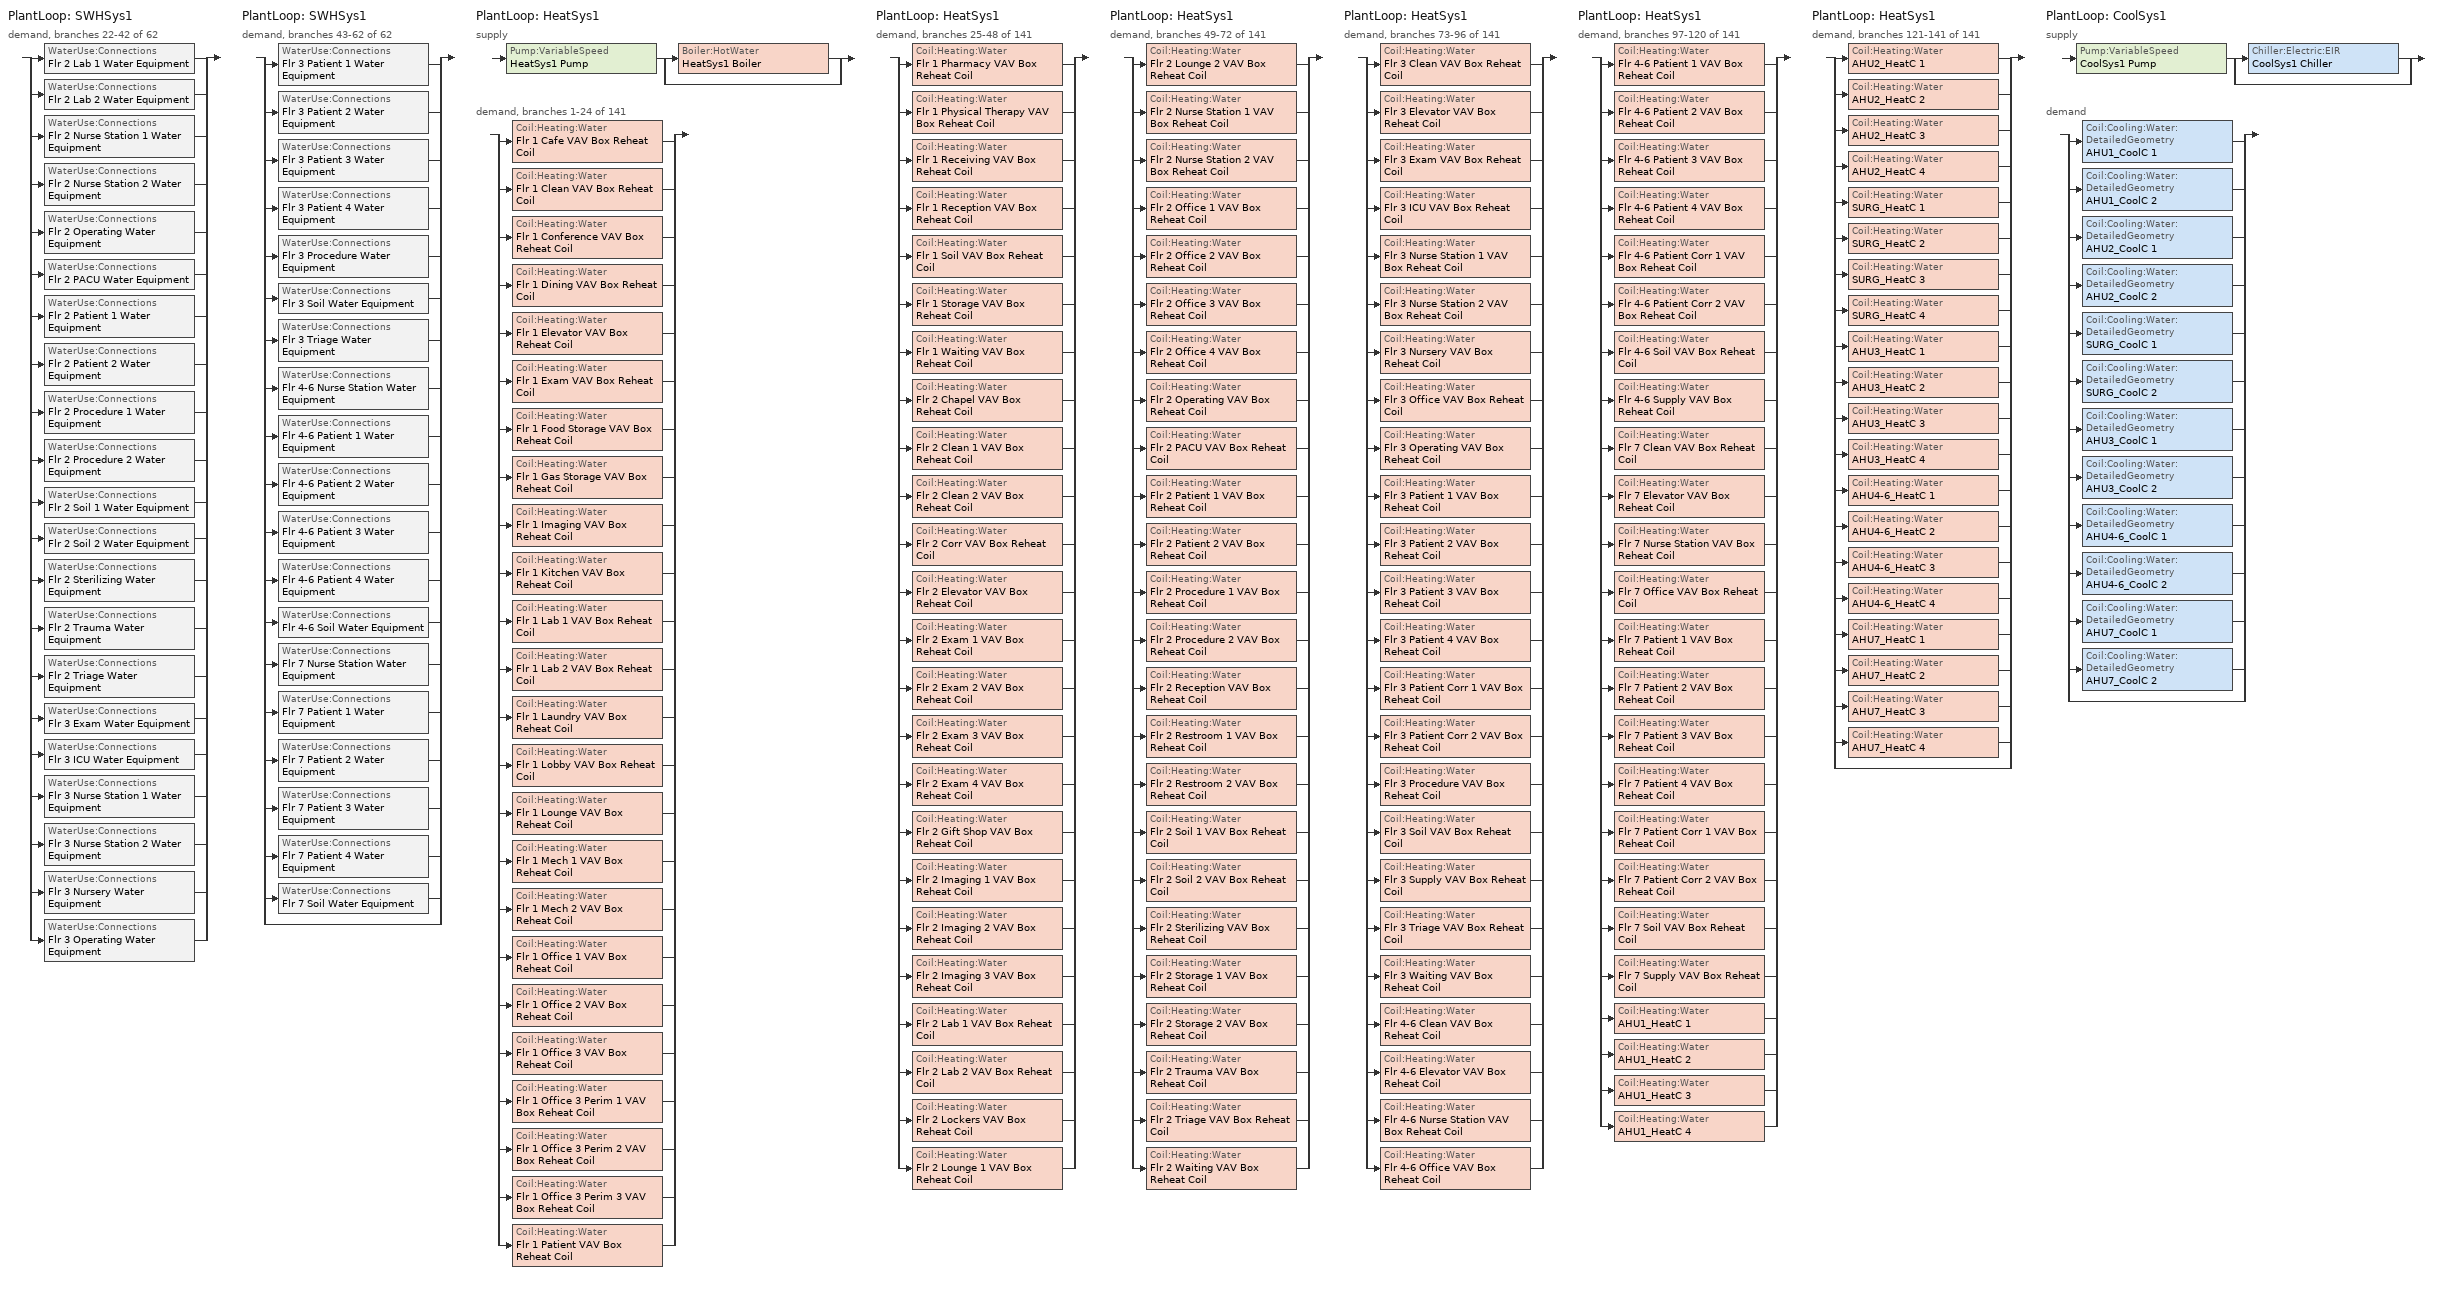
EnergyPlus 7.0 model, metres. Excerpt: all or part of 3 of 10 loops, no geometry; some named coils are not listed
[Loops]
PlantLoop 'SWHSys1'
 demand, branches 22-42 of 62: split
  | WaterUse:Connections 'Flr 2 Lab 1 Water Equipment'
  | WaterUse:Connections 'Flr 2 Lab 2 Water Equipment'
  | WaterUse:Connections 'Flr 2 Nurse Station 1 Water Equipment'
  | WaterUse:Connections 'Flr 2 Nurse Station 2 Water Equipment'
  | WaterUse:Connections 'Flr 2 Operating Water Equipment'
  | WaterUse:Connections 'Flr 2 PACU Water Equipment'
  | WaterUse:Connections 'Flr 2 Patient 1 Water Equipment'
  | WaterUse:Connections 'Flr 2 Patient 2 Water Equipment'
  | WaterUse:Connections 'Flr 2 Procedure 1 Water Equipment'
  | WaterUse:Connections 'Flr 2 Procedure 2 Water Equipment'
  | WaterUse:Connections 'Flr 2 Soil 1 Water Equipment'
  | WaterUse:Connections 'Flr 2 Soil 2 Water Equipment'
  | WaterUse:Connections 'Flr 2 Sterilizing Water Equipment'
  | WaterUse:Connections 'Flr 2 Trauma Water Equipment'
  | WaterUse:Connections 'Flr 2 Triage Water Equipment'
  | WaterUse:Connections 'Flr 3 Exam Water Equipment'
  | WaterUse:Connections 'Flr 3 ICU Water Equipment'
  | WaterUse:Connections 'Flr 3 Nurse Station 1 Water Equipment'
  | WaterUse:Connections 'Flr 3 Nurse Station 2 Water Equipment'
  | WaterUse:Connections 'Flr 3 Nursery Water Equipment'
  | WaterUse:Connections 'Flr 3 Operating Water Equipment'
PlantLoop 'SWHSys1'
 demand, branches 43-62 of 62: split
  | WaterUse:Connections 'Flr 3 Patient 1 Water Equipment'
  | WaterUse:Connections 'Flr 3 Patient 2 Water Equipment'
  | WaterUse:Connections 'Flr 3 Patient 3 Water Equipment'
  | WaterUse:Connections 'Flr 3 Patient 4 Water Equipment'
  | WaterUse:Connections 'Flr 3 Procedure Water Equipment'
  | WaterUse:Connections 'Flr 3 Soil Water Equipment'
  | WaterUse:Connections 'Flr 3 Triage Water Equipment'
  | WaterUse:Connections 'Flr 4-6 Nurse Station Water Equipment'
  | WaterUse:Connections 'Flr 4-6 Patient 1 Water Equipment'
  | WaterUse:Connections 'Flr 4-6 Patient 2 Water Equipment'
  | WaterUse:Connections 'Flr 4-6 Patient 3 Water Equipment'
  | WaterUse:Connections 'Flr 4-6 Patient 4 Water Equipment'
  | WaterUse:Connections 'Flr 4-6 Soil Water Equipment'
  | WaterUse:Connections 'Flr 7 Nurse Station Water Equipment'
  | WaterUse:Connections 'Flr 7 Patient 1 Water Equipment'
  | WaterUse:Connections 'Flr 7 Patient 2 Water Equipment'
  | WaterUse:Connections 'Flr 7 Patient 3 Water Equipment'
  | WaterUse:Connections 'Flr 7 Patient 4 Water Equipment'
  | WaterUse:Connections 'Flr 7 Soil Water Equipment'
  | bypass
PlantLoop 'HeatSys1'
 supply: Pump:VariableSpeed 'HeatSys1 Pump' > split
  | Boiler:HotWater 'HeatSys1 Boiler'
  | bypass
 demand, branches 1-24 of 141: split
  | Coil:Heating:Water 'Flr 1 Cafe VAV Box Reheat Coil'
  | Coil:Heating:Water 'Flr 1 Clean VAV Box Reheat Coil'
  | Coil:Heating:Water 'Flr 1 Conference VAV Box Reheat Coil'
  | Coil:Heating:Water 'Flr 1 Dining VAV Box Reheat Coil'
  | Coil:Heating:Water 'Flr 1 Elevator VAV Box Reheat Coil'
  | Coil:Heating:Water 'Flr 1 Exam VAV Box Reheat Coil'
  | Coil:Heating:Water 'Flr 1 Food Storage VAV Box Reheat Coil'
  | Coil:Heating:Water 'Flr 1 Gas Storage VAV Box Reheat Coil'
  | Coil:Heating:Water 'Flr 1 Imaging VAV Box Reheat Coil'
  | Coil:Heating:Water 'Flr 1 Kitchen VAV Box Reheat Coil'
  | Coil:Heating:Water 'Flr 1 Lab 1 VAV Box Reheat Coil'
  | Coil:Heating:Water 'Flr 1 Lab 2 VAV Box Reheat Coil'
  | Coil:Heating:Water 'Flr 1 Laundry VAV Box Reheat Coil'
  | Coil:Heating:Water 'Flr 1 Lobby VAV Box Reheat Coil'
  | Coil:Heating:Water 'Flr 1 Lounge VAV Box Reheat Coil'
  | Coil:Heating:Water 'Flr 1 Mech 1 VAV Box Reheat Coil'
  | Coil:Heating:Water 'Flr 1 Mech 2 VAV Box Reheat Coil'
  | Coil:Heating:Water 'Flr 1 Office 1 VAV Box Reheat Coil'
  | Coil:Heating:Water 'Flr 1 Office 2 VAV Box Reheat Coil'
  | Coil:Heating:Water 'Flr 1 Office 3 VAV Box Reheat Coil'
  | Coil:Heating:Water 'Flr 1 Office 3 Perim 1 VAV Box Reheat Coil'
  | Coil:Heating:Water 'Flr 1 Office 3 Perim 2 VAV Box Reheat Coil'
  | Coil:Heating:Water 'Flr 1 Office 3 Perim 3 VAV Box Reheat Coil'
  | Coil:Heating:Water 'Flr 1 Patient VAV Box Reheat Coil'
PlantLoop 'HeatSys1'
 demand, branches 25-48 of 141: split
  | Coil:Heating:Water 'Flr 1 Pharmacy VAV Box Reheat Coil'
  | Coil:Heating:Water 'Flr 1 Physical Therapy VAV Box Reheat Coil'
  | Coil:Heating:Water 'Flr 1 Receiving VAV Box Reheat Coil'
  | Coil:Heating:Water 'Flr 1 Reception VAV Box Reheat Coil'
  | Coil:Heating:Water 'Flr 1 Soil VAV Box Reheat Coil'
  | Coil:Heating:Water 'Flr 1 Storage VAV Box Reheat Coil'
  | Coil:Heating:Water 'Flr 1 Waiting VAV Box Reheat Coil'
  | Coil:Heating:Water 'Flr 2 Chapel VAV Box Reheat Coil'
  | Coil:Heating:Water 'Flr 2 Clean 1 VAV Box Reheat Coil'
  | Coil:Heating:Water 'Flr 2 Clean 2 VAV Box Reheat Coil'
  | Coil:Heating:Water 'Flr 2 Corr VAV Box Reheat Coil'
  | Coil:Heating:Water 'Flr 2 Elevator VAV Box Reheat Coil'
  | Coil:Heating:Water 'Flr 2 Exam 1 VAV Box Reheat Coil'
  | Coil:Heating:Water 'Flr 2 Exam 2 VAV Box Reheat Coil'
  | Coil:Heating:Water 'Flr 2 Exam 3 VAV Box Reheat Coil'
  | Coil:Heating:Water 'Flr 2 Exam 4 VAV Box Reheat Coil'
  | Coil:Heating:Water 'Flr 2 Gift Shop VAV Box Reheat Coil'
  | Coil:Heating:Water 'Flr 2 Imaging 1 VAV Box Reheat Coil'
  | Coil:Heating:Water 'Flr 2 Imaging 2 VAV Box Reheat Coil'
  | Coil:Heating:Water 'Flr 2 Imaging 3 VAV Box Reheat Coil'
  | Coil:Heating:Water 'Flr 2 Lab 1 VAV Box Reheat Coil'
  | Coil:Heating:Water 'Flr 2 Lab 2 VAV Box Reheat Coil'
  | Coil:Heating:Water 'Flr 2 Lockers VAV Box Reheat Coil'
  | Coil:Heating:Water 'Flr 2 Lounge 1 VAV Box Reheat Coil'
PlantLoop 'HeatSys1'
 demand, branches 49-72 of 141: split
  | Coil:Heating:Water 'Flr 2 Lounge 2 VAV Box Reheat Coil'
  | Coil:Heating:Water 'Flr 2 Nurse Station 1 VAV Box Reheat Coil'
  | Coil:Heating:Water 'Flr 2 Nurse Station 2 VAV Box Reheat Coil'
  | Coil:Heating:Water 'Flr 2 Office 1 VAV Box Reheat Coil'
  | Coil:Heating:Water 'Flr 2 Office 2 VAV Box Reheat Coil'
  | Coil:Heating:Water 'Flr 2 Office 3 VAV Box Reheat Coil'
  | Coil:Heating:Water 'Flr 2 Office 4 VAV Box Reheat Coil'
  | Coil:Heating:Water 'Flr 2 Operating VAV Box Reheat Coil'
  | Coil:Heating:Water 'Flr 2 PACU VAV Box Reheat Coil'
  | Coil:Heating:Water 'Flr 2 Patient 1 VAV Box Reheat Coil'
  | Coil:Heating:Water 'Flr 2 Patient 2 VAV Box Reheat Coil'
  | Coil:Heating:Water 'Flr 2 Procedure 1 VAV Box Reheat Coil'
  | Coil:Heating:Water 'Flr 2 Procedure 2 VAV Box Reheat Coil'
  | Coil:Heating:Water 'Flr 2 Reception VAV Box Reheat Coil'
  | Coil:Heating:Water 'Flr 2 Restroom 1 VAV Box Reheat Coil'
  | Coil:Heating:Water 'Flr 2 Restroom 2 VAV Box Reheat Coil'
  | Coil:Heating:Water 'Flr 2 Soil 1 VAV Box Reheat Coil'
  | Coil:Heating:Water 'Flr 2 Soil 2 VAV Box Reheat Coil'
  | Coil:Heating:Water 'Flr 2 Sterilizing VAV Box Reheat Coil'
  | Coil:Heating:Water 'Flr 2 Storage 1 VAV Box Reheat Coil'
  | Coil:Heating:Water 'Flr 2 Storage 2 VAV Box Reheat Coil'
  | Coil:Heating:Water 'Flr 2 Trauma VAV Box Reheat Coil'
  | Coil:Heating:Water 'Flr 2 Triage VAV Box Reheat Coil'
  | Coil:Heating:Water 'Flr 2 Waiting VAV Box Reheat Coil'
PlantLoop 'HeatSys1'
 demand, branches 73-96 of 141: split
  | Coil:Heating:Water 'Flr 3 Clean VAV Box Reheat Coil'
  | Coil:Heating:Water 'Flr 3 Elevator VAV Box Reheat Coil'
  | Coil:Heating:Water 'Flr 3 Exam VAV Box Reheat Coil'
  | Coil:Heating:Water 'Flr 3 ICU VAV Box Reheat Coil'
  | Coil:Heating:Water 'Flr 3 Nurse Station 1 VAV Box Reheat Coil'
  | Coil:Heating:Water 'Flr 3 Nurse Station 2 VAV Box Reheat Coil'
  | Coil:Heating:Water 'Flr 3 Nursery VAV Box Reheat Coil'
  | Coil:Heating:Water 'Flr 3 Office VAV Box Reheat Coil'
  | Coil:Heating:Water 'Flr 3 Operating VAV Box Reheat Coil'
  | Coil:Heating:Water 'Flr 3 Patient 1 VAV Box Reheat Coil'
  | Coil:Heating:Water 'Flr 3 Patient 2 VAV Box Reheat Coil'
  | Coil:Heating:Water 'Flr 3 Patient 3 VAV Box Reheat Coil'
  | Coil:Heating:Water 'Flr 3 Patient 4 VAV Box Reheat Coil'
  | Coil:Heating:Water 'Flr 3 Patient Corr 1 VAV Box Reheat Coil'
  | Coil:Heating:Water 'Flr 3 Patient Corr 2 VAV Box Reheat Coil'
  | Coil:Heating:Water 'Flr 3 Procedure VAV Box Reheat Coil'
  | Coil:Heating:Water 'Flr 3 Soil VAV Box Reheat Coil'
  | Coil:Heating:Water 'Flr 3 Supply VAV Box Reheat Coil'
  | Coil:Heating:Water 'Flr 3 Triage VAV Box Reheat Coil'
  | Coil:Heating:Water 'Flr 3 Waiting VAV Box Reheat Coil'
  | Coil:Heating:Water 'Flr 4-6 Clean VAV Box Reheat Coil'
  | Coil:Heating:Water 'Flr 4-6 Elevator VAV Box Reheat Coil'
  | Coil:Heating:Water 'Flr 4-6 Nurse Station VAV Box Reheat Coil'
  | Coil:Heating:Water 'Flr 4-6 Office VAV Box Reheat Coil'
PlantLoop 'HeatSys1'
 demand, branches 97-120 of 141: split
  | Coil:Heating:Water 'Flr 4-6 Patient 1 VAV Box Reheat Coil'
  | Coil:Heating:Water 'Flr 4-6 Patient 2 VAV Box Reheat Coil'
  | Coil:Heating:Water 'Flr 4-6 Patient 3 VAV Box Reheat Coil'
  | Coil:Heating:Water 'Flr 4-6 Patient 4 VAV Box Reheat Coil'
  | Coil:Heating:Water 'Flr 4-6 Patient Corr 1 VAV Box Reheat Coil'
  | Coil:Heating:Water 'Flr 4-6 Patient Corr 2 VAV Box Reheat Coil'
  | Coil:Heating:Water 'Flr 4-6 Soil VAV Box Reheat Coil'
  | Coil:Heating:Water 'Flr 4-6 Supply VAV Box Reheat Coil'
  | Coil:Heating:Water 'Flr 7 Clean VAV Box Reheat Coil'
  | Coil:Heating:Water 'Flr 7 Elevator VAV Box Reheat Coil'
  | Coil:Heating:Water 'Flr 7 Nurse Station VAV Box Reheat Coil'
  | Coil:Heating:Water 'Flr 7 Office VAV Box Reheat Coil'
  | Coil:Heating:Water 'Flr 7 Patient 1 VAV Box Reheat Coil'
  | Coil:Heating:Water 'Flr 7 Patient 2 VAV Box Reheat Coil'
  | Coil:Heating:Water 'Flr 7 Patient 3 VAV Box Reheat Coil'
  | Coil:Heating:Water 'Flr 7 Patient 4 VAV Box Reheat Coil'
  | Coil:Heating:Water 'Flr 7 Patient Corr 1 VAV Box Reheat Coil'
  | Coil:Heating:Water 'Flr 7 Patient Corr 2 VAV Box Reheat Coil'
  | Coil:Heating:Water 'Flr 7 Soil VAV Box Reheat Coil'
  | Coil:Heating:Water 'Flr 7 Supply VAV Box Reheat Coil'
  | Coil:Heating:Water 'AHU1_HeatC 1'
  | Coil:Heating:Water 'AHU1_HeatC 2'
  | Coil:Heating:Water 'AHU1_HeatC 3'
  | Coil:Heating:Water 'AHU1_HeatC 4'
PlantLoop 'HeatSys1'
 demand, branches 121-141 of 141: split
  | Coil:Heating:Water 'AHU2_HeatC 1'
  | Coil:Heating:Water 'AHU2_HeatC 2'
  | Coil:Heating:Water 'AHU2_HeatC 3'
  | Coil:Heating:Water 'AHU2_HeatC 4'
  | Coil:Heating:Water 'SURG_HeatC 1'
  | Coil:Heating:Water 'SURG_HeatC 2'
  | Coil:Heating:Water 'SURG_HeatC 3'
  | Coil:Heating:Water 'SURG_HeatC 4'
  | Coil:Heating:Water 'AHU3_HeatC 1'
  | Coil:Heating:Water 'AHU3_HeatC 2'
  | Coil:Heating:Water 'AHU3_HeatC 3'
  | Coil:Heating:Water 'AHU3_HeatC 4'
  | Coil:Heating:Water 'AHU4-6_HeatC 1'
  | Coil:Heating:Water 'AHU4-6_HeatC 2'
  | Coil:Heating:Water 'AHU4-6_HeatC 3'
  | Coil:Heating:Water 'AHU4-6_HeatC 4'
  | Coil:Heating:Water 'AHU7_HeatC 1'
  | Coil:Heating:Water 'AHU7_HeatC 2'
  | Coil:Heating:Water 'AHU7_HeatC 3'
  | Coil:Heating:Water 'AHU7_HeatC 4'
  | bypass
PlantLoop 'CoolSys1'
 supply: Pump:VariableSpeed 'CoolSys1 Pump' > split
  | Chiller:Electric:EIR 'CoolSys1 Chiller'
  | bypass
 demand: split
  | Coil:Cooling:Water:DetailedGeometry 'AHU1_CoolC 1'
  | Coil:Cooling:Water:DetailedGeometry 'AHU1_CoolC 2'
  | Coil:Cooling:Water:DetailedGeometry 'AHU2_CoolC 1'
  | Coil:Cooling:Water:DetailedGeometry 'AHU2_CoolC 2'
  | Coil:Cooling:Water:DetailedGeometry 'SURG_CoolC 1'
  | Coil:Cooling:Water:DetailedGeometry 'SURG_CoolC 2'
  | Coil:Cooling:Water:DetailedGeometry 'AHU3_CoolC 1'
  | Coil:Cooling:Water:DetailedGeometry 'AHU3_CoolC 2'
  | Coil:Cooling:Water:DetailedGeometry 'AHU4-6_CoolC 1'
  | Coil:Cooling:Water:DetailedGeometry 'AHU4-6_CoolC 2'
  | Coil:Cooling:Water:DetailedGeometry 'AHU7_CoolC 1'
  | Coil:Cooling:Water:DetailedGeometry 'AHU7_CoolC 2'
  | bypass
[Coil:Heating:Water] Availability Schedule=ALWAYS_ON; U-Factor Times Area Value {W/K}=AUTOSIZE; Maximum Water Flow Rate {m3/s}=AUTOSIZE; Coil Peformance input method=UFactorTimesAreaAndDesignWaterFlowRate; Nominal Capacity=AUTOSIZE; Design Inlet Water Temperature=82.2; Design Inlet Air Temperature=16.6; Design Outlet Water Temperature=71.1; Design Outlet Air Temperature=32.2; Rated Ratio for Air and Water Convection=1
Flr 1 Cafe VAV Box Reheat Coil; Flr 1 Clean VAV Box Reheat Coil; Flr 1 Conference VAV Box Reheat Coil; Flr 1 Dining VAV Box Reheat Coil; Flr 1 Elevator VAV Box Reheat Coil; Flr 1 Exam VAV Box Reheat Coil; Flr 1 Food Storage VAV Box Reheat Coil; Flr 1 Gas Storage VAV Box Reheat Coil; Flr 1 Imaging VAV Box Reheat Coil; Flr 1 Kitchen VAV Box Reheat Coil; Flr 1 Lab 1 VAV Box Reheat Coil; Flr 1 Lab 2 VAV Box Reheat Coil; Flr 1 Laundry VAV Box Reheat Coil; Flr 1 Lobby VAV Box Reheat Coil; Flr 1 Lounge VAV Box Reheat Coil; Flr 1 Mech 1 VAV Box Reheat Coil; Flr 1 Mech 2 VAV Box Reheat Coil; Flr 1 Office 1 VAV Box Reheat Coil; Flr 1 Office 2 VAV Box Reheat Coil; Flr 1 Office 3 VAV Box Reheat Coil; Flr 1 Office 3 Perim 1 VAV Box Reheat Coil; Flr 1 Office 3 Perim 2 VAV Box Reheat Coil; Flr 1 Office 3 Perim 3 VAV Box Reheat Coil; Flr 1 Patient VAV Box Reheat Coil; Flr 1 Pharmacy VAV Box Reheat Coil; Flr 1 Physical Therapy VAV Box Reheat Coil; Flr 1 Receiving VAV Box Reheat Coil; Flr 1 Reception VAV Box Reheat Coil; Flr 1 Soil VAV Box Reheat Coil; Flr 1 Storage VAV Box Reheat Coil; Flr 1 Waiting VAV Box Reheat Coil; Flr 2 Chapel VAV Box Reheat Coil; Flr 2 Clean 1 VAV Box Reheat Coil; Flr 2 Clean 2 VAV Box Reheat Coil; Flr 2 Corr VAV Box Reheat Coil; Flr 2 Elevator VAV Box Reheat Coil; Flr 2 Exam 1 VAV Box Reheat Coil; Flr 2 Exam 2 VAV Box Reheat Coil; Flr 2 Exam 3 VAV Box Reheat Coil; Flr 2 Exam 4 VAV Box Reheat Coil; Flr 2 Gift Shop VAV Box Reheat Coil; Flr 2 Imaging 1 VAV Box Reheat Coil; Flr 2 Imaging 2 VAV Box Reheat Coil; Flr 2 Imaging 3 VAV Box Reheat Coil; Flr 2 Lab 1 VAV Box Reheat Coil; Flr 2 Lab 2 VAV Box Reheat Coil; Flr 2 Lockers VAV Box Reheat Coil; Flr 2 Lounge 1 VAV Box Reheat Coil; Flr 2 Lounge 2 VAV Box Reheat Coil; Flr 2 Nurse Station 1 VAV Box Reheat Coil; Flr 2 Nurse Station 2 VAV Box Reheat Coil; Flr 2 Office 1 VAV Box Reheat Coil; Flr 2 Office 2 VAV Box Reheat Coil; Flr 2 Office 3 VAV Box Reheat Coil; Flr 2 Office 4 VAV Box Reheat Coil; Flr 2 Operating VAV Box Reheat Coil; Flr 2 PACU VAV Box Reheat Coil; Flr 2 Patient 1 VAV Box Reheat Coil; Flr 2 Patient 2 VAV Box Reheat Coil; Flr 2 Procedure 1 VAV Box Reheat Coil; Flr 2 Procedure 2 VAV Box Reheat Coil; Flr 2 Reception VAV Box Reheat Coil; Flr 2 Restroom 1 VAV Box Reheat Coil; Flr 2 Restroom 2 VAV Box Reheat Coil; Flr 2 Soil 1 VAV Box Reheat Coil; Flr 2 Soil 2 VAV Box Reheat Coil; Flr 2 Sterilizing VAV Box Reheat Coil; Flr 2 Storage 1 VAV Box Reheat Coil; Flr 2 Storage 2 VAV Box Reheat Coil; Flr 2 Trauma VAV Box Reheat Coil; Flr 2 Triage VAV Box Reheat Coil; Flr 2 Waiting VAV Box Reheat Coil; Flr 3 Clean VAV Box Reheat Coil; Flr 3 Elevator VAV Box Reheat Coil; Flr 3 Exam VAV Box Reheat Coil; Flr 3 ICU VAV Box Reheat Coil; Flr 3 Nurse Station 1 VAV Box Reheat Coil; Flr 3 Nurse Station 2 VAV Box Reheat Coil; Flr 3 Nursery VAV Box Reheat Coil; Flr 3 Office VAV Box Reheat Coil; Flr 3 Operating VAV Box Reheat Coil; Flr 3 Patient 1 VAV Box Reheat Coil; Flr 3 Patient 2 VAV Box Reheat Coil; Flr 3 Patient 3 VAV Box Reheat Coil; Flr 3 Patient 4 VAV Box Reheat Coil; Flr 3 Patient Corr 1 VAV Box Reheat Coil; Flr 3 Patient Corr 2 VAV Box Reheat Coil; Flr 3 Procedure VAV Box Reheat Coil; Flr 3 Soil VAV Box Reheat Coil; Flr 3 Supply VAV Box Reheat Coil; Flr 3 Triage VAV Box Reheat Coil; Flr 3 Waiting VAV Box Reheat Coil; Flr 4-6 Clean VAV Box Reheat Coil; Flr 4-6 Elevator VAV Box Reheat Coil; Flr 4-6 Nurse Station VAV Box Reheat Coil; Flr 4-6 Office VAV Box Reheat Coil; Flr 4-6 Patient 1 VAV Box Reheat Coil; Flr 4-6 Patient 2 VAV Box Reheat Coil; Flr 4-6 Patient 3 VAV Box Reheat Coil; Flr 4-6 Patient 4 VAV Box Reheat Coil; Flr 4-6 Patient Corr 1 VAV Box Reheat Coil; Flr 4-6 Patient Corr 2 VAV Box Reheat Coil; Flr 4-6 Soil VAV Box Reheat Coil; Flr 4-6 Supply VAV Box Reheat Coil; Flr 7 Clean VAV Box Reheat Coil; Flr 7 Elevator VAV Box Reheat Coil; Flr 7 Nurse Station VAV Box Reheat Coil; Flr 7 Office VAV Box Reheat Coil; Flr 7 Patient 1 VAV Box Reheat Coil; Flr 7 Patient 2 VAV Box Reheat Coil; Flr 7 Patient 3 VAV Box Reheat Coil; Flr 7 Patient 4 VAV Box Reheat Coil; Flr 7 Patient Corr 1 VAV Box Reheat Coil; Flr 7 Patient Corr 2 VAV Box Reheat Coil; Flr 7 Soil VAV Box Reheat Coil; Flr 7 Supply VAV Box Reheat Coil
[WaterUse:Connections]
Name | Water Use Equipment 1
Flr 2 Lab 1 Water Equipment | Flr 2 Lab 1 Water Equipment
Flr 2 Lab 2 Water Equipment | Flr 2 Lab 2 Water Equipment
Flr 2 Nurse Station 1 Water Equipment | Flr 2 Nurse Station 1 Water Equipment
Flr 2 Nurse Station 2 Water Equipment | Flr 2 Nurse Station 2 Water Equipment
Flr 2 Operating Water Equipment | Flr 2 Operating Water Equipment
Flr 2 PACU Water Equipment | Flr 2 PACU Water Equipment
Flr 2 Patient 1 Water Equipment | Flr 2 Patient 1 Water Equipment
Flr 2 Patient 2 Water Equipment | Flr 2 Patient 2 Water Equipment
Flr 2 Procedure 1 Water Equipment | Flr 2 Procedure 1 Water Equipment
Flr 2 Procedure 2 Water Equipment | Flr 2 Procedure 2 Water Equipment
Flr 2 Soil 1 Water Equipment | Flr 2 Soil 1 Water Equipment
Flr 2 Soil 2 Water Equipment | Flr 2 Soil 2 Water Equipment
Flr 2 Sterilizing Water Equipment | Flr 2 Sterilizing Water Equipment
Flr 2 Trauma Water Equipment | Flr 2 Trauma Water Equipment
Flr 2 Triage Water Equipment | Flr 2 Triage Water Equipment
Flr 3 Exam Water Equipment | Flr 3 Exam Water Equipment
Flr 3 ICU Water Equipment | Flr 3 ICU Water Equipment
Flr 3 Nurse Station 1 Water Equipment | Flr 3 Nurse Station 1 Water Equipment
Flr 3 Nurse Station 2 Water Equipment | Flr 3 Nurse Station 2 Water Equipment
Flr 3 Nursery Water Equipment | Flr 3 Nursery Water Equipment
Flr 3 Operating Water Equipment | Flr 3 Operating Water Equipment
Flr 3 Patient 1 Water Equipment | Flr 3 Patient 1 Water Equipment
Flr 3 Patient 2 Water Equipment | Flr 3 Patient 2 Water Equipment
Flr 3 Patient 3 Water Equipment | Flr 3 Patient 3 Water Equipment
Flr 3 Patient 4 Water Equipment | Flr 3 Patient 4 Water Equipment
Flr 3 Procedure Water Equipment | Flr 3 Procedure Water Equipment
Flr 3 Soil Water Equipment | Flr 3 Soil Water Equipment
Flr 3 Triage Water Equipment | Flr 3 Triage Water Equipment
Flr 4-6 Nurse Station Water Equipment | Flr 4-6 Nurse Station Water Equipment
Flr 4-6 Patient 1 Water Equipment | Flr 4-6 Patient 1 Water Equipment
Flr 4-6 Patient 2 Water Equipment | Flr 4-6 Patient 2 Water Equipment
Flr 4-6 Patient 3 Water Equipment | Flr 4-6 Patient 3 Water Equipment
Flr 4-6 Patient 4 Water Equipment | Flr 4-6 Patient 4 Water Equipment
Flr 4-6 Soil Water Equipment | Flr 4-6 Soil Water Equipment
Flr 7 Nurse Station Water Equipment | Flr 7 Nurse Station Water Equipment
Flr 7 Patient 1 Water Equipment | Flr 7 Patient 1 Water Equipment
Flr 7 Patient 2 Water Equipment | Flr 7 Patient 2 Water Equipment
Flr 7 Patient 3 Water Equipment | Flr 7 Patient 3 Water Equipment
Flr 7 Patient 4 Water Equipment | Flr 7 Patient 4 Water Equipment
Flr 7 Soil Water Equipment | Flr 7 Soil Water Equipment
[WaterUse:Equipment]
Name | Peak Flow Rate {m3/s} | Flow Rate Fraction Schedule | Target Temperature Schedule | Hot Water Supply Temperature Schedule Name  {C} | Zone | Sensible Fraction Schedule | Latent Fraction Schedule
Flr 2 Lab 1 Water Equipment | 9.08187e-06 | 24_7_OCC_SCH | Flr 2 Lab 1 Water Equipment Temp Sched | Flr 2 Lab 1 Water Equipment Hot Supply Temp Sched | Flr 2 Lab 1 | Flr 2 Lab 1 Water Equipment Sensible fract sched | Flr 2 Lab 1 Water Equipment Latent fract sched
Flr 2 Lab 2 Water Equipment | 1.35431e-05 | 24_7_OCC_SCH | Flr 2 Lab 2 Water Equipment Temp Sched | Flr 2 Lab 2 Water Equipment Hot Supply Temp Sched | Flr 2 Lab 2 | Flr 2 Lab 2 Water Equipment Sensible fract sched | Flr 2 Lab 2 Water Equipment Latent fract sched
Flr 2 Nurse Station 1 Water Equipment | 1.28774e-06 | 24_7_OCC_SCH | Flr 2 Nurse Station 1 Water Equipment Temp Sched | Flr 2 Nurse Station 1 Water Equipment Hot Supply Temp Sched | Flr 2 Nurse Station 1 | Flr 2 Nurse Station 1 Water Equipment Sensible fract sched | Flr 2 Nurse Station 1 Water Equipment Latent fract sched
Flr 2 Nurse Station 2 Water Equipment | 3.99299e-06 | 24_7_OCC_SCH | Flr 2 Nurse Station 2 Water Equipment Temp Sched | Flr 2 Nurse Station 2 Water Equipment Hot Supply Temp Sched | Flr 2 Nurse Station 2 | Flr 2 Nurse Station 2 Water Equipment Sensible fract sched | Flr 2 Nurse Station 2 Water Equipment Latent fract sched
Flr 2 Operating Water Equipment | 0.000128353 | 24_7_OCC_SCH | Flr 2 Operating Water Equipment Temp Sched | Flr 2 Operating Water Equipment Hot Supply Temp Sched | Flr 2 Operating | Flr 2 Operating Water Equipment Sensible fract sched | Flr 2 Operating Water Equipment Latent fract sched
Flr 2 PACU Water Equipment | 8.06894e-06 | 24_7_OCC_SCH | Flr 2 PACU Water Equipment Temp Sched | Flr 2 PACU Water Equipment Hot Supply Temp Sched | Flr 2 PACU | Flr 2 PACU Water Equipment Sensible fract sched | Flr 2 PACU Water Equipment Latent fract sched
Flr 2 Patient 1 Water Equipment | 1.93478e-05 | PATIENT_SWH_SCH | Flr 2 Patient 1 Water Equipment Temp Sched | Flr 2 Patient 1 Water Equipment Hot Supply Temp Sched | Flr 2 Patient 1 | Flr 2 Patient 1 Water Equipment Sensible fract sched | Flr 2 Patient 1 Water Equipment Latent fract sched
Flr 2 Patient 2 Water Equipment | 1.93478e-05 | PATIENT_SWH_SCH | Flr 2 Patient 2 Water Equipment Temp Sched | Flr 2 Patient 2 Water Equipment Hot Supply Temp Sched | Flr 2 Patient 2 | Flr 2 Patient 2 Water Equipment Sensible fract sched | Flr 2 Patient 2 Water Equipment Latent fract sched
Flr 2 Procedure 1 Water Equipment | 1.00379e-05 | OFFICE_OCC_SCH | Flr 2 Procedure 1 Water Equipment Temp Sched | Flr 2 Procedure 1 Water Equipment Hot Supply Temp Sched | Flr 2 Procedure 1 | Flr 2 Procedure 1 Water Equipment Sensible fract sched | Flr 2 Procedure 1 Water Equipment Latent fract sched
Flr 2 Procedure 2 Water Equipment | 5.41725e-06 | OFFICE_OCC_SCH | Flr 2 Procedure 2 Water Equipment Temp Sched | Flr 2 Procedure 2 Water Equipment Hot Supply Temp Sched | Flr 2 Procedure 2 | Flr 2 Procedure 2 Water Equipment Sensible fract sched | Flr 2 Procedure 2 Water Equipment Latent fract sched
Flr 2 Soil 1 Water Equipment | 1.92392e-06 | 24_7_OCC_SCH | Flr 2 Soil 1 Water Equipment Temp Sched | Flr 2 Soil 1 Water Equipment Hot Supply Temp Sched | Flr 2 Soil 1 | Flr 2 Soil 1 Water Equipment Sensible fract sched | Flr 2 Soil 1 Water Equipment Latent fract sched
Flr 2 Soil 2 Water Equipment | 1.27465e-06 | 24_7_OCC_SCH | Flr 2 Soil 2 Water Equipment Temp Sched | Flr 2 Soil 2 Water Equipment Hot Supply Temp Sched | Flr 2 Soil 2 | Flr 2 Soil 2 Water Equipment Sensible fract sched | Flr 2 Soil 2 Water Equipment Latent fract sched
Flr 2 Sterilizing Water Equipment | 0 | 24_7_OCC_SCH | Flr 2 Sterilizing Water Equipment Temp Sched | Flr 2 Sterilizing Water Equipment Hot Supply Temp Sched | Flr 2 Sterilizing | Flr 2 Sterilizing Water Equipment Sensible fract sched | Flr 2 Sterilizing Water Equipment Latent fract sched
Flr 2 Trauma Water Equipment | 1.78451e-05 | 24_7_OCC_SCH | Flr 2 Trauma Water Equipment Temp Sched | Flr 2 Trauma Water Equipment Hot Supply Temp Sched | Flr 2 Trauma | Flr 2 Trauma Water Equipment Sensible fract sched | Flr 2 Trauma Water Equipment Latent fract sched
Flr 2 Triage Water Equipment | 3.48537e-06 | 24_7_OCC_SCH | Flr 2 Triage Water Equipment Temp Sched | Flr 2 Triage Water Equipment Hot Supply Temp Sched | Flr 2 Triage | Flr 2 Triage Water Equipment Sensible fract sched | Flr 2 Triage Water Equipment Latent fract sched
Flr 3 Exam Water Equipment | 5.3793e-06 | OFFICE_OCC_SCH | Flr 3 Exam Water Equipment Temp Sched | Flr 3 Exam Water Equipment Hot Supply Temp Sched | Flr 3 Exam | Flr 3 Exam Water Equipment Sensible fract sched | Flr 3 Exam Water Equipment Latent fract sched
Flr 3 ICU Water Equipment | 4.1839e-06 | 24_7_OCC_SCH | Flr 3 ICU Water Equipment Temp Sched | Flr 3 ICU Water Equipment Hot Supply Temp Sched | Flr 3 ICU | Flr 3 ICU Water Equipment Sensible fract sched | Flr 3 ICU Water Equipment Latent fract sched
Flr 3 Nurse Station 1 Water Equipment | 3.00273e-06 | 24_7_OCC_SCH | Flr 3 Nurse Station 1 Water Equipment Temp Sched | Flr 3 Nurse Station 1 Water Equipment Hot Supply Temp Sched | Flr 3 Nurse Station 1 | Flr 3 Nurse Station 1 Water Equipment Sensible fract sched | Flr 3 Nurse Station 1 Water Equipment Latent fract sched
Flr 3 Nurse Station 2 Water Equipment | 2.3958e-06 | 24_7_OCC_SCH | Flr 3 Nurse Station 2 Water Equipment Temp Sched | Flr 3 Nurse Station 2 Water Equipment Hot Supply Temp Sched | Flr 3 Nurse Station 2 | Flr 3 Nurse Station 2 Water Equipment Sensible fract sched | Flr 3 Nurse Station 2 Water Equipment Latent fract sched
Flr 3 Nursery Water Equipment | 1.97241e-06 | 24_7_OCC_SCH | Flr 3 Nursery Water Equipment Temp Sched | Flr 3 Nursery Water Equipment Hot Supply Temp Sched | Flr 3 Nursery | Flr 3 Nursery Water Equipment Sensible fract sched | Flr 3 Nursery Water Equipment Latent fract sched
Flr 3 Operating Water Equipment | 1.19862e-05 | 24_7_OCC_SCH | Flr 3 Operating Water Equipment Temp Sched | Flr 3 Operating Water Equipment Hot Supply Temp Sched | Flr 3 Operating | Flr 3 Operating Water Equipment Sensible fract sched | Flr 3 Operating Water Equipment Latent fract sched
Flr 3 Patient 1 Water Equipment | 1.93478e-05 | PATIENT_SWH_SCH | Flr 3 Patient 1 Water Equipment Temp Sched | Flr 3 Patient 1 Water Equipment Hot Supply Temp Sched | Flr 3 Patient 1 | Flr 3 Patient 1 Water Equipment Sensible fract sched | Flr 3 Patient 1 Water Equipment Latent fract sched
Flr 3 Patient 2 Water Equipment | 1.93478e-05 | PATIENT_SWH_SCH | Flr 3 Patient 2 Water Equipment Temp Sched | Flr 3 Patient 2 Water Equipment Hot Supply Temp Sched | Flr 3 Patient 2 | Flr 3 Patient 2 Water Equipment Sensible fract sched | Flr 3 Patient 2 Water Equipment Latent fract sched
Flr 3 Patient 3 Water Equipment | 1.93478e-05 | PATIENT_SWH_SCH | Flr 3 Patient 3 Water Equipment Temp Sched | Flr 3 Patient 3 Water Equipment Hot Supply Temp Sched | Flr 3 Patient 3 | Flr 3 Patient 3 Water Equipment Sensible fract sched | Flr 3 Patient 3 Water Equipment Latent fract sched
Flr 3 Patient 4 Water Equipment | 1.93478e-05 | PATIENT_SWH_SCH | Flr 3 Patient 4 Water Equipment Temp Sched | Flr 3 Patient 4 Water Equipment Hot Supply Temp Sched | Flr 3 Patient 4 | Flr 3 Patient 4 Water Equipment Sensible fract sched | Flr 3 Patient 4 Water Equipment Latent fract sched
Flr 3 Procedure Water Equipment | 2.86796e-06 | OFFICE_OCC_SCH | Flr 3 Procedure Water Equipment Temp Sched | Flr 3 Procedure Water Equipment Hot Supply Temp Sched | Flr 3 Procedure | Flr 3 Procedure Water Equipment Sensible fract sched | Flr 3 Procedure Water Equipment Latent fract sched
Flr 3 Soil Water Equipment | 3.98327e-06 | 24_7_OCC_SCH | Flr 3 Soil Water Equipment Temp Sched | Flr 3 Soil Water Equipment Hot Supply Temp Sched | Flr 3 Soil | Flr 3 Soil Water Equipment Sensible fract sched | Flr 3 Soil Water Equipment Latent fract sched
Flr 3 Triage Water Equipment | 5.97491e-06 | 24_7_OCC_SCH | Flr 3 Triage Water Equipment Temp Sched | Flr 3 Triage Water Equipment Hot Supply Temp Sched | Flr 3 Triage | Flr 3 Triage Water Equipment Sensible fract sched | Flr 3 Triage Water Equipment Latent fract sched
Flr 4-6 Nurse Station Water Equipment | 3.00273e-06 | 24_7_OCC_SCH | Flr 4-6 Nurse Station Water Equipment Temp Sched | Flr 4-6 Nurse Station Water Equipment Hot Supply Temp Sched | Flr 4-6 Nurse Station | Flr 4-6 Nurse Station Water Equipment Sensible fract sched | Flr 4-6 Nurse Station Water Equipment Latent fract sched
Flr 4-6 Patient 1 Water Equipment | 1.93478e-05 | PATIENT_SWH_SCH | Flr 4-6 Patient 1 Water Equipment Temp Sched | Flr 4-6 Patient 1 Water Equipment Hot Supply Temp Sched | Flr 4-6 Patient 1 | Flr 4-6 Patient 1 Water Equipment Sensible fract sched | Flr 4-6 Patient 1 Water Equipment Latent fract sched
Flr 4-6 Patient 2 Water Equipment | 1.93478e-05 | PATIENT_SWH_SCH | Flr 4-6 Patient 2 Water Equipment Temp Sched | Flr 4-6 Patient 2 Water Equipment Hot Supply Temp Sched | Flr 4-6 Patient 2 | Flr 4-6 Patient 2 Water Equipment Sensible fract sched | Flr 4-6 Patient 2 Water Equipment Latent fract sched
Flr 4-6 Patient 3 Water Equipment | 1.93478e-05 | PATIENT_SWH_SCH | Flr 4-6 Patient 3 Water Equipment Temp Sched | Flr 4-6 Patient 3 Water Equipment Hot Supply Temp Sched | Flr 4-6 Patient 3 | Flr 4-6 Patient 3 Water Equipment Sensible fract sched | Flr 4-6 Patient 3 Water Equipment Latent fract sched
Flr 4-6 Patient 4 Water Equipment | 1.93478e-05 | PATIENT_SWH_SCH | Flr 4-6 Patient 4 Water Equipment Temp Sched | Flr 4-6 Patient 4 Water Equipment Hot Supply Temp Sched | Flr 4-6 Patient 4 | Flr 4-6 Patient 4 Water Equipment Sensible fract sched | Flr 4-6 Patient 4 Water Equipment Latent fract sched
Flr 4-6 Soil Water Equipment | 3.98327e-06 | 24_7_OCC_SCH | Flr 4-6 Soil Water Equipment Temp Sched | Flr 4-6 Soil Water Equipment Hot Supply Temp Sched | Flr 4-6 Soil | Flr 4-6 Soil Water Equipment Sensible fract sched | Flr 4-6 Soil Water Equipment Latent fract sched
Flr 7 Nurse Station Water Equipment | 3.00273e-06 | 24_7_OCC_SCH | Flr 7 Nurse Station Water Equipment Temp Sched | Flr 7 Nurse Station Water Equipment Hot Supply Temp Sched | Flr 7 Nurse Station | Flr 7 Nurse Station Water Equipment Sensible fract sched | Flr 7 Nurse Station Water Equipment Latent fract sched
Flr 7 Patient 1 Water Equipment | 1.93478e-05 | PATIENT_SWH_SCH | Flr 7 Patient 1 Water Equipment Temp Sched | Flr 7 Patient 1 Water Equipment Hot Supply Temp Sched | Flr 7 Patient 1 | Flr 7 Patient 1 Water Equipment Sensible fract sched | Flr 7 Patient 1 Water Equipment Latent fract sched
Flr 7 Patient 2 Water Equipment | 1.93478e-05 | PATIENT_SWH_SCH | Flr 7 Patient 2 Water Equipment Temp Sched | Flr 7 Patient 2 Water Equipment Hot Supply Temp Sched | Flr 7 Patient 2 | Flr 7 Patient 2 Water Equipment Sensible fract sched | Flr 7 Patient 2 Water Equipment Latent fract sched
Flr 7 Patient 3 Water Equipment | 1.93478e-05 | PATIENT_SWH_SCH | Flr 7 Patient 3 Water Equipment Temp Sched | Flr 7 Patient 3 Water Equipment Hot Supply Temp Sched | Flr 7 Patient 3 | Flr 7 Patient 3 Water Equipment Sensible fract sched | Flr 7 Patient 3 Water Equipment Latent fract sched
Flr 7 Patient 4 Water Equipment | 1.93478e-05 | PATIENT_SWH_SCH | Flr 7 Patient 4 Water Equipment Temp Sched | Flr 7 Patient 4 Water Equipment Hot Supply Temp Sched | Flr 7 Patient 4 | Flr 7 Patient 4 Water Equipment Sensible fract sched | Flr 7 Patient 4 Water Equipment Latent fract sched
Flr 7 Soil Water Equipment | 3.98327e-06 | 24_7_OCC_SCH | Flr 7 Soil Water Equipment Temp Sched | Flr 7 Soil Water Equipment Hot Supply Temp Sched | Flr 7 Soil | Flr 7 Soil Water Equipment Sensible fract sched | Flr 7 Soil Water Equipment Latent fract sched
[SetpointManager:Scheduled] Schedule=CW-Loop-Temp-Schedule
Name | Control Variable {TEMP} | Setpoint Node | Control Variable {Temperature | Others} | Setpoint Node or NodeList
CoolSys1 Loop Setpoint Manager | Temperature | CoolSys1 Supply Outlet Node
CoolSys1 Chiller Setpoint Manager |  |  | Temperature | CoolSys1 Supply Equipment Outlet Node
[PlantLoop] Fluid Type {WATER}=Water; Maximum Loop Flow Rate {m3/s}=AUTOSIZE; Minimum Loop Flow Rate {m3/s}=0; Loop Volume {m3}=AUTOSIZE; Load Distribution Scheme {OPTIMAL | SEQUENTIAL}=Optimal
Name | Loop Equipment Operation Scheme | Maximum Loop Temperature {C} | Minimum Loop Temperature {C}
HeatSys1 | HeatSys1 Loop Operation Scheme List | 100 | 10
CoolSys1 | CoolSys1 Loop Operation Scheme List | 98 | 1
[Sizing:Plant]
Name | Loop Type {COOLING | HEATING} | Design Loop Exit Temperature {C} | Design Loop Temperature Difference {C}
HeatSys1 | Heating | 82.2 | 5
CoolSys1 | Cooling | 6.67 | 6.67
[PlantEquipmentOperationSchemes] Control Scheme 1 Schedule=PlantOnSched
Name | Control Scheme 1 Object Type {*******} | Control Scheme 1
HeatSys1 Loop Operation Scheme List | PlantEquipmentOperation:HeatingLoad | HeatSys1 Operation Scheme
CoolSys1 Loop Operation Scheme List | PlantEquipmentOperation:CoolingLoad | CoolSys1 Operation Scheme
[PlantEquipmentOperation:HeatingLoad]
HeatSys1 Operation Scheme: Load Range 1 Lower Limit {W}=0; Load Range 1 Upper Limit {W}=1000000000000000; Priority Control 1 Equipment List=HeatSys1 Equipment List
[PlantEquipmentList]
HeatSys1 Equipment List: HeatSys1 Boiler
CoolSys1 Equipment List: CoolSys1 Chiller
[SetpointManager:OutdoorAirReset]
HeatSys1 Loop Setpoint Manager: Control Variable=Temperature; Setpoint at Outdoor Low Temperature=82.2; Outdoor Low Temperature=-17.8; Setpoint at Outdoor High Temperature=65.56; Outdoor High Temperature=10; Setpoint Node=HeatSys1 Supply Outlet Node
[Pump:VariableSpeed] Rated Flow Rate {m3/s}=AUTOSIZE; Rated Power Consumption {W}=AUTOSIZE; Motor Efficiency=0.75; Fraction of Motor Inefficiencies to Fluid Stream=0; Coefficient 1 of the Part Load Performance Curve=0; Coefficient 2 of the Part Load Performance Curve=1; Coefficient 3 of the Part Load Performance Curve=0; Coefficient 4 of the Part Load Performance Curve=0; Minimum Flow Rate {m3/s}=0; Pump Control Type {Continuous | Intermittent}=Intermittent
Name | Rated Pump Head {Pa} [179352 Pa = 60 ft]
HeatSys1 Pump | 239125
CoolSys1 Pump | 224180
[Boiler:HotWater]
HeatSys1 Boiler: Fuel Type=NATURALGAS; Nominal Capacity {W}=AUTOSIZE; Nominal Thermal Efficiency=0.96; Efficiency Curve Temperature Evaluation Variable=LeavingBoiler; Normalized Boiler Efficiency Curve=HeatSys1 Boiler Non-Condensing Boiler Curve; Design Water Outlet Temperature {C}=82.2; Design Water Flow Rate {m3/s}=AUTOSIZE; Minimum Part Load Ratio=0; Maximum Part Load Ratio=1.1; Optimum Part Load Ratio=1; Water Outlet Upper Temperature Limit {C}=95; Boiler Flow Mode { ConstantFlow | VariableFlow }=ConstantFlow; Parasitic Electric Load=0; Sizing Factor=0.3
[PlantEquipmentOperation:CoolingLoad]
CoolSys1 Operation Scheme: Load Range 1 Lower Limit {W}=0; Load Range 1 Upper Limit {W}=100000000000000; Priority Control 1 Equipment List=CoolSys1 Equipment List
[Chiller:Electric:EIR]
CoolSys1 Chiller: Reference Capacity {W}=AUTOSIZE; Reference COP { }=6.1; Reference Leaving Chilled Water Temperature {C}=6.67; Reference Entering Condenser Fluid Temperature {C}=29.4; Reference Chilled Water Flow Rate {m3/s}=AUTOSIZE; Reference Condenser Water Flow Rate {m3/s}=AUTOSIZE; Cooling Capacity Function of Temperature Curve=CoolSys1 Chiller ClgCapFuncTempCurve; Electric Input to Cooling Output Ratio Function of Temperature Curve=CoolSys1 Chiller EirFuncTempCurve; Electric Input to Cooling Output Ratio Function of Part Load Ratio Curve=CoolSys1 Chiller EirFuncPlrCurve; Minimum Part Load Ratio=0.15; Maximum Part Load Ratio=1; Optimum Part Load Ratio=1; Minimum Unloading Ratio=0.25; Condenser Type=WaterCooled; Condenser Fan Power Ratio {W/W}=0; Leaving Chilled Water Lower Temperature Limit {C}=2; Chiller Flow Mode=VariableFlow; Design Heat Recovery Water Flow Rate {m3/s}=0; Sizing Factor=1.1
[Schedule:Compact]
Office_Occ_Sch: Fraction, Through: 12/31, For: SummerDesignDay, Until: 06:00, 0, Until: 22:00, 1, Until: 24:00, 0.05, For: WinterDesignDay, Until: 24:00, 0, For: Weekdays, Until: 05:00, 0, Until: 06:00, 0.1, Until: 07:00, 0.2, Until: 12:00, 0.95, Until: 13:00, 0.5, Until: 17:00, 0.95, Until: 19:00, 0.3, Until: 20:00, 0.1, Until: 24:00, 0.05, For: Saturday, Until: 06:00, 0, Until: 08:00, 0.1, Until: 12:00, 0.3, Until: 17:00, 0.1, Until: 24:00, 0, For: AllOtherDays, Until: 24:00, 0
24_7_Occ_Sch: Fraction, Through: 12/31, For: WinterDesignDay, Until: 24:00, 0, For: AllOtherDays, Until: 04:00, 0.4, Until: 06:00, 0.65, Until: 18:00, 0.9, Until: 22:00, 0.65, Until: 24:00, 0.4
Patient_SWH_Sch: Fraction, Through: 12/31, For: WinterDesignDay, Until: 24:00, 0, For: AllOtherDays, Until: 05:00, 0.0133, Until: 06:00, 0.0167, Until: 07:00, 0.02, Until: 09:00, 0.0267, Until: 11:00, 0.15, Until: 12:00, 0.0267, Until: 16:00, 0.0333, Until: 17:00, 0.15, Until: 18:00, 0.0533, Until: 19:00, 0.0467, Until: 20:00, 0.0333, Until: 21:00, 0.03, Until: 22:00, 0.0267, Until: 23:00, 0.0233, Until: 24:00, 0.02
Always_On: Fraction, Through: 12/31, For: AllDays, Until: 24:00, 1
PlantOnSched: On/Off, Through: 12/31, For: AllDays, Until: 24:00, 1
CW-Loop-Temp-Schedule: Temperature, Through: 12/31, For: AllDays, Until: 24:00, 6.7
Flr 2 Lab 1 Water Equipment Latent fract sched; Flr 2 Lab 2 Water Equipment Latent fract sched; Flr 2 Nurse Station 1 Water Equipment Latent fract sched; Flr 2 Nurse Station 2 Water Equipment Latent fract sched; Flr 2 Operating Water Equipment Latent fract sched; Flr 2 PACU Water Equipment Latent fract sched; Flr 2 Patient 1 Water Equipment Latent fract sched; Flr 2 Patient 2 Water Equipment Latent fract sched; Flr 2 Procedure 1 Water Equipment Latent fract sched; Flr 2 Procedure 2 Water Equipment Latent fract sched; Flr 2 Soil 1 Water Equipment Latent fract sched; Flr 2 Soil 2 Water Equipment Latent fract sched; Flr 2 Sterilizing Water Equipment Latent fract sched; Flr 2 Trauma Water Equipment Latent fract sched; Flr 2 Triage Water Equipment Latent fract sched; Flr 3 Exam Water Equipment Latent fract sched; Flr 3 ICU Water Equipment Latent fract sched; Flr 3 Nurse Station 1 Water Equipment Latent fract sched; Flr 3 Nurse Station 2 Water Equipment Latent fract sched; Flr 3 Nursery Water Equipment Latent fract sched; Flr 3 Operating Water Equipment Latent fract sched; Flr 3 Patient 1 Water Equipment Latent fract sched; Flr 3 Patient 2 Water Equipment Latent fract sched; Flr 3 Patient 3 Water Equipment Latent fract sched; Flr 3 Patient 4 Water Equipment Latent fract sched; Flr 3 Procedure Water Equipment Latent fract sched; Flr 3 Soil Water Equipment Latent fract sched; Flr 3 Triage Water Equipment Latent fract sched; Flr 4-6 Nurse Station Water Equipment Latent fract sched; Flr 4-6 Patient 1 Water Equipment Latent fract sched; Flr 4-6 Patient 2 Water Equipment Latent fract sched; Flr 4-6 Patient 3 Water Equipment Latent fract sched; Flr 4-6 Patient 4 Water Equipment Latent fract sched; Flr 4-6 Soil Water Equipment Latent fract sched; Flr 7 Nurse Station Water Equipment Latent fract sched; Flr 7 Patient 1 Water Equipment Latent fract sched; Flr 7 Patient 2 Water Equipment Latent fract sched; Flr 7 Patient 3 Water Equipment Latent fract sched; Flr 7 Patient 4 Water Equipment Latent fract sched; Flr 7 Soil Water Equipment Latent fract sched: Through: 12/31, For: AllDays, Until: 24:00, 0.05
Flr 2 Lab 1 Water Equipment Sensible fract sched; Flr 2 Lab 2 Water Equipment Sensible fract sched; Flr 2 Nurse Station 1 Water Equipment Sensible fract sched; Flr 2 Nurse Station 2 Water Equipment Sensible fract sched; Flr 2 Operating Water Equipment Sensible fract sched; Flr 2 PACU Water Equipment Sensible fract sched; Flr 2 Patient 1 Water Equipment Sensible fract sched; Flr 2 Patient 2 Water Equipment Sensible fract sched; Flr 2 Procedure 1 Water Equipment Sensible fract sched; Flr 2 Procedure 2 Water Equipment Sensible fract sched; Flr 2 Soil 1 Water Equipment Sensible fract sched; Flr 2 Soil 2 Water Equipment Sensible fract sched; Flr 2 Sterilizing Water Equipment Sensible fract sched; Flr 2 Trauma Water Equipment Sensible fract sched; Flr 2 Triage Water Equipment Sensible fract sched; Flr 3 Exam Water Equipment Sensible fract sched; Flr 3 ICU Water Equipment Sensible fract sched; Flr 3 Nurse Station 1 Water Equipment Sensible fract sched; Flr 3 Nurse Station 2 Water Equipment Sensible fract sched; Flr 3 Nursery Water Equipment Sensible fract sched; Flr 3 Operating Water Equipment Sensible fract sched; Flr 3 Patient 1 Water Equipment Sensible fract sched; Flr 3 Patient 2 Water Equipment Sensible fract sched; Flr 3 Patient 3 Water Equipment Sensible fract sched; Flr 3 Patient 4 Water Equipment Sensible fract sched; Flr 3 Procedure Water Equipment Sensible fract sched; Flr 3 Soil Water Equipment Sensible fract sched; Flr 3 Triage Water Equipment Sensible fract sched; Flr 4-6 Nurse Station Water Equipment Sensible fract sched; Flr 4-6 Patient 1 Water Equipment Sensible fract sched; Flr 4-6 Patient 2 Water Equipment Sensible fract sched; Flr 4-6 Patient 3 Water Equipment Sensible fract sched; Flr 4-6 Patient 4 Water Equipment Sensible fract sched; Flr 4-6 Soil Water Equipment Sensible fract sched; Flr 7 Nurse Station Water Equipment Sensible fract sched; Flr 7 Patient 1 Water Equipment Sensible fract sched; Flr 7 Patient 2 Water Equipment Sensible fract sched; Flr 7 Patient 3 Water Equipment Sensible fract sched; Flr 7 Patient 4 Water Equipment Sensible fract sched; Flr 7 Soil Water Equipment Sensible fract sched: Through: 12/31, For: AllDays, Until: 24:00, 0.2
Flr 2 Lab 1 Water Equipment Temp Sched; Flr 2 Lab 2 Water Equipment Temp Sched; Flr 2 Nurse Station 1 Water Equipment Temp Sched; Flr 2 Nurse Station 2 Water Equipment Temp Sched; Flr 2 Operating Water Equipment Temp Sched; Flr 2 PACU Water Equipment Temp Sched; Flr 2 Procedure 1 Water Equipment Temp Sched; Flr 2 Procedure 2 Water Equipment Temp Sched; Flr 2 Soil 1 Water Equipment Temp Sched; Flr 2 Soil 2 Water Equipment Temp Sched; Flr 2 Sterilizing Water Equipment Temp Sched; Flr 2 Trauma Water Equipment Temp Sched; Flr 2 Triage Water Equipment Temp Sched; Flr 3 Exam Water Equipment Temp Sched; Flr 3 ICU Water Equipment Temp Sched; Flr 3 Nurse Station 1 Water Equipment Temp Sched; Flr 3 Nurse Station 2 Water Equipment Temp Sched; Flr 3 Nursery Water Equipment Temp Sched; Flr 3 Operating Water Equipment Temp Sched; Flr 3 Procedure Water Equipment Temp Sched; Flr 3 Soil Water Equipment Temp Sched; Flr 3 Triage Water Equipment Temp Sched; Flr 4-6 Nurse Station Water Equipment Temp Sched; Flr 4-6 Soil Water Equipment Temp Sched; Flr 7 Nurse Station Water Equipment Temp Sched; Flr 7 Soil Water Equipment Temp Sched: Through: 12/31, For: AllDays, Until: 24:00, 48.89
Flr 2 Lab 1 Water Equipment Hot Supply Temp Sched; Flr 2 Lab 2 Water Equipment Hot Supply Temp Sched; Flr 2 Nurse Station 1 Water Equipment Hot Supply Temp Sched; Flr 2 Nurse Station 2 Water Equipment Hot Supply Temp Sched; Flr 2 Operating Water Equipment Hot Supply Temp Sched; Flr 2 PACU Water Equipment Hot Supply Temp Sched; Flr 2 Patient 1 Water Equipment Hot Supply Temp Sched; Flr 2 Patient 2 Water Equipment Hot Supply Temp Sched; Flr 2 Procedure 1 Water Equipment Hot Supply Temp Sched; Flr 2 Procedure 2 Water Equipment Hot Supply Temp Sched; Flr 2 Soil 1 Water Equipment Hot Supply Temp Sched; Flr 2 Soil 2 Water Equipment Hot Supply Temp Sched; Flr 2 Sterilizing Water Equipment Hot Supply Temp Sched; Flr 2 Trauma Water Equipment Hot Supply Temp Sched; Flr 2 Triage Water Equipment Hot Supply Temp Sched; Flr 3 Exam Water Equipment Hot Supply Temp Sched; Flr 3 ICU Water Equipment Hot Supply Temp Sched; Flr 3 Nurse Station 1 Water Equipment Hot Supply Temp Sched; Flr 3 Nurse Station 2 Water Equipment Hot Supply Temp Sched; Flr 3 Nursery Water Equipment Hot Supply Temp Sched; Flr 3 Operating Water Equipment Hot Supply Temp Sched; Flr 3 Patient 1 Water Equipment Hot Supply Temp Sched; Flr 3 Patient 2 Water Equipment Hot Supply Temp Sched; Flr 3 Patient 3 Water Equipment Hot Supply Temp Sched; Flr 3 Patient 4 Water Equipment Hot Supply Temp Sched; Flr 3 Procedure Water Equipment Hot Supply Temp Sched; Flr 3 Soil Water Equipment Hot Supply Temp Sched; Flr 3 Triage Water Equipment Hot Supply Temp Sched; Flr 4-6 Nurse Station Water Equipment Hot Supply Temp Sched; Flr 4-6 Patient 1 Water Equipment Hot Supply Temp Sched; Flr 4-6 Patient 2 Water Equipment Hot Supply Temp Sched; Flr 4-6 Patient 3 Water Equipment Hot Supply Temp Sched; Flr 4-6 Patient 4 Water Equipment Hot Supply Temp Sched; Flr 4-6 Soil Water Equipment Hot Supply Temp Sched; Flr 7 Nurse Station Water Equipment Hot Supply Temp Sched; Flr 7 Patient 1 Water Equipment Hot Supply Temp Sched; Flr 7 Patient 2 Water Equipment Hot Supply Temp Sched; Flr 7 Patient 3 Water Equipment Hot Supply Temp Sched; Flr 7 Patient 4 Water Equipment Hot Supply Temp Sched; Flr 7 Soil Water Equipment Hot Supply Temp Sched: Through: 12/31, For: AllDays, Until: 24:00, 55
Flr 2 Patient 1 Water Equipment Temp Sched; Flr 2 Patient 2 Water Equipment Temp Sched; Flr 3 Patient 1 Water Equipment Temp Sched; Flr 3 Patient 2 Water Equipment Temp Sched; Flr 3 Patient 3 Water Equipment Temp Sched; Flr 3 Patient 4 Water Equipment Temp Sched; Flr 4-6 Patient 1 Water Equipment Temp Sched; Flr 4-6 Patient 2 Water Equipment Temp Sched; Flr 4-6 Patient 3 Water Equipment Temp Sched; Flr 4-6 Patient 4 Water Equipment Temp Sched; Flr 7 Patient 1 Water Equipment Temp Sched; Flr 7 Patient 2 Water Equipment Temp Sched; Flr 7 Patient 3 Water Equipment Temp Sched; Flr 7 Patient 4 Water Equipment Temp Sched: Through: 12/31, For: AllDays, Until: 24:00, 43.33
[Curve:Cubic]
HeatSys1 Boiler Non-Condensing Boiler Curve: Coefficient1 Const=0.626428; Coefficient2 x=0.645644; Coefficient3 x**2=-0.777207; Coefficient4 x**3=0.313807; Minimum Value of x=0.1; Maximum Value of x=1
[Curve:Biquadratic] Minimum Value of x=0; Maximum Value of x=20; Minimum Value of y=0; Maximum Value of y=50
Name | Coefficient1 Const | Coefficient2 x | Coefficient3 x**2 | Coefficient4 y | Coefficient5 y**2 | Coefficient6 x*y
CoolSys1 Chiller ClgCapFuncTempCurve | 1.07E+00 | 4.29E-02 | 4.17E-04 | -0.0081 | -4.02e-05 | -0.000386
CoolSys1 Chiller EirFuncTempCurve | 4.68E-01 | -0.0138 | 6.98E-04 | 1.09E-02 | 4.62E-04 | -0.000682
[Curve:Quadratic]
CoolSys1 Chiller EirFuncPlrCurve: Coefficient1 Const=1.41E-01; Coefficient2 x=6.55E-01; Coefficient3 x**2=2.03E-01; Minimum Value of x=0; Maximum Value of x=1.2
